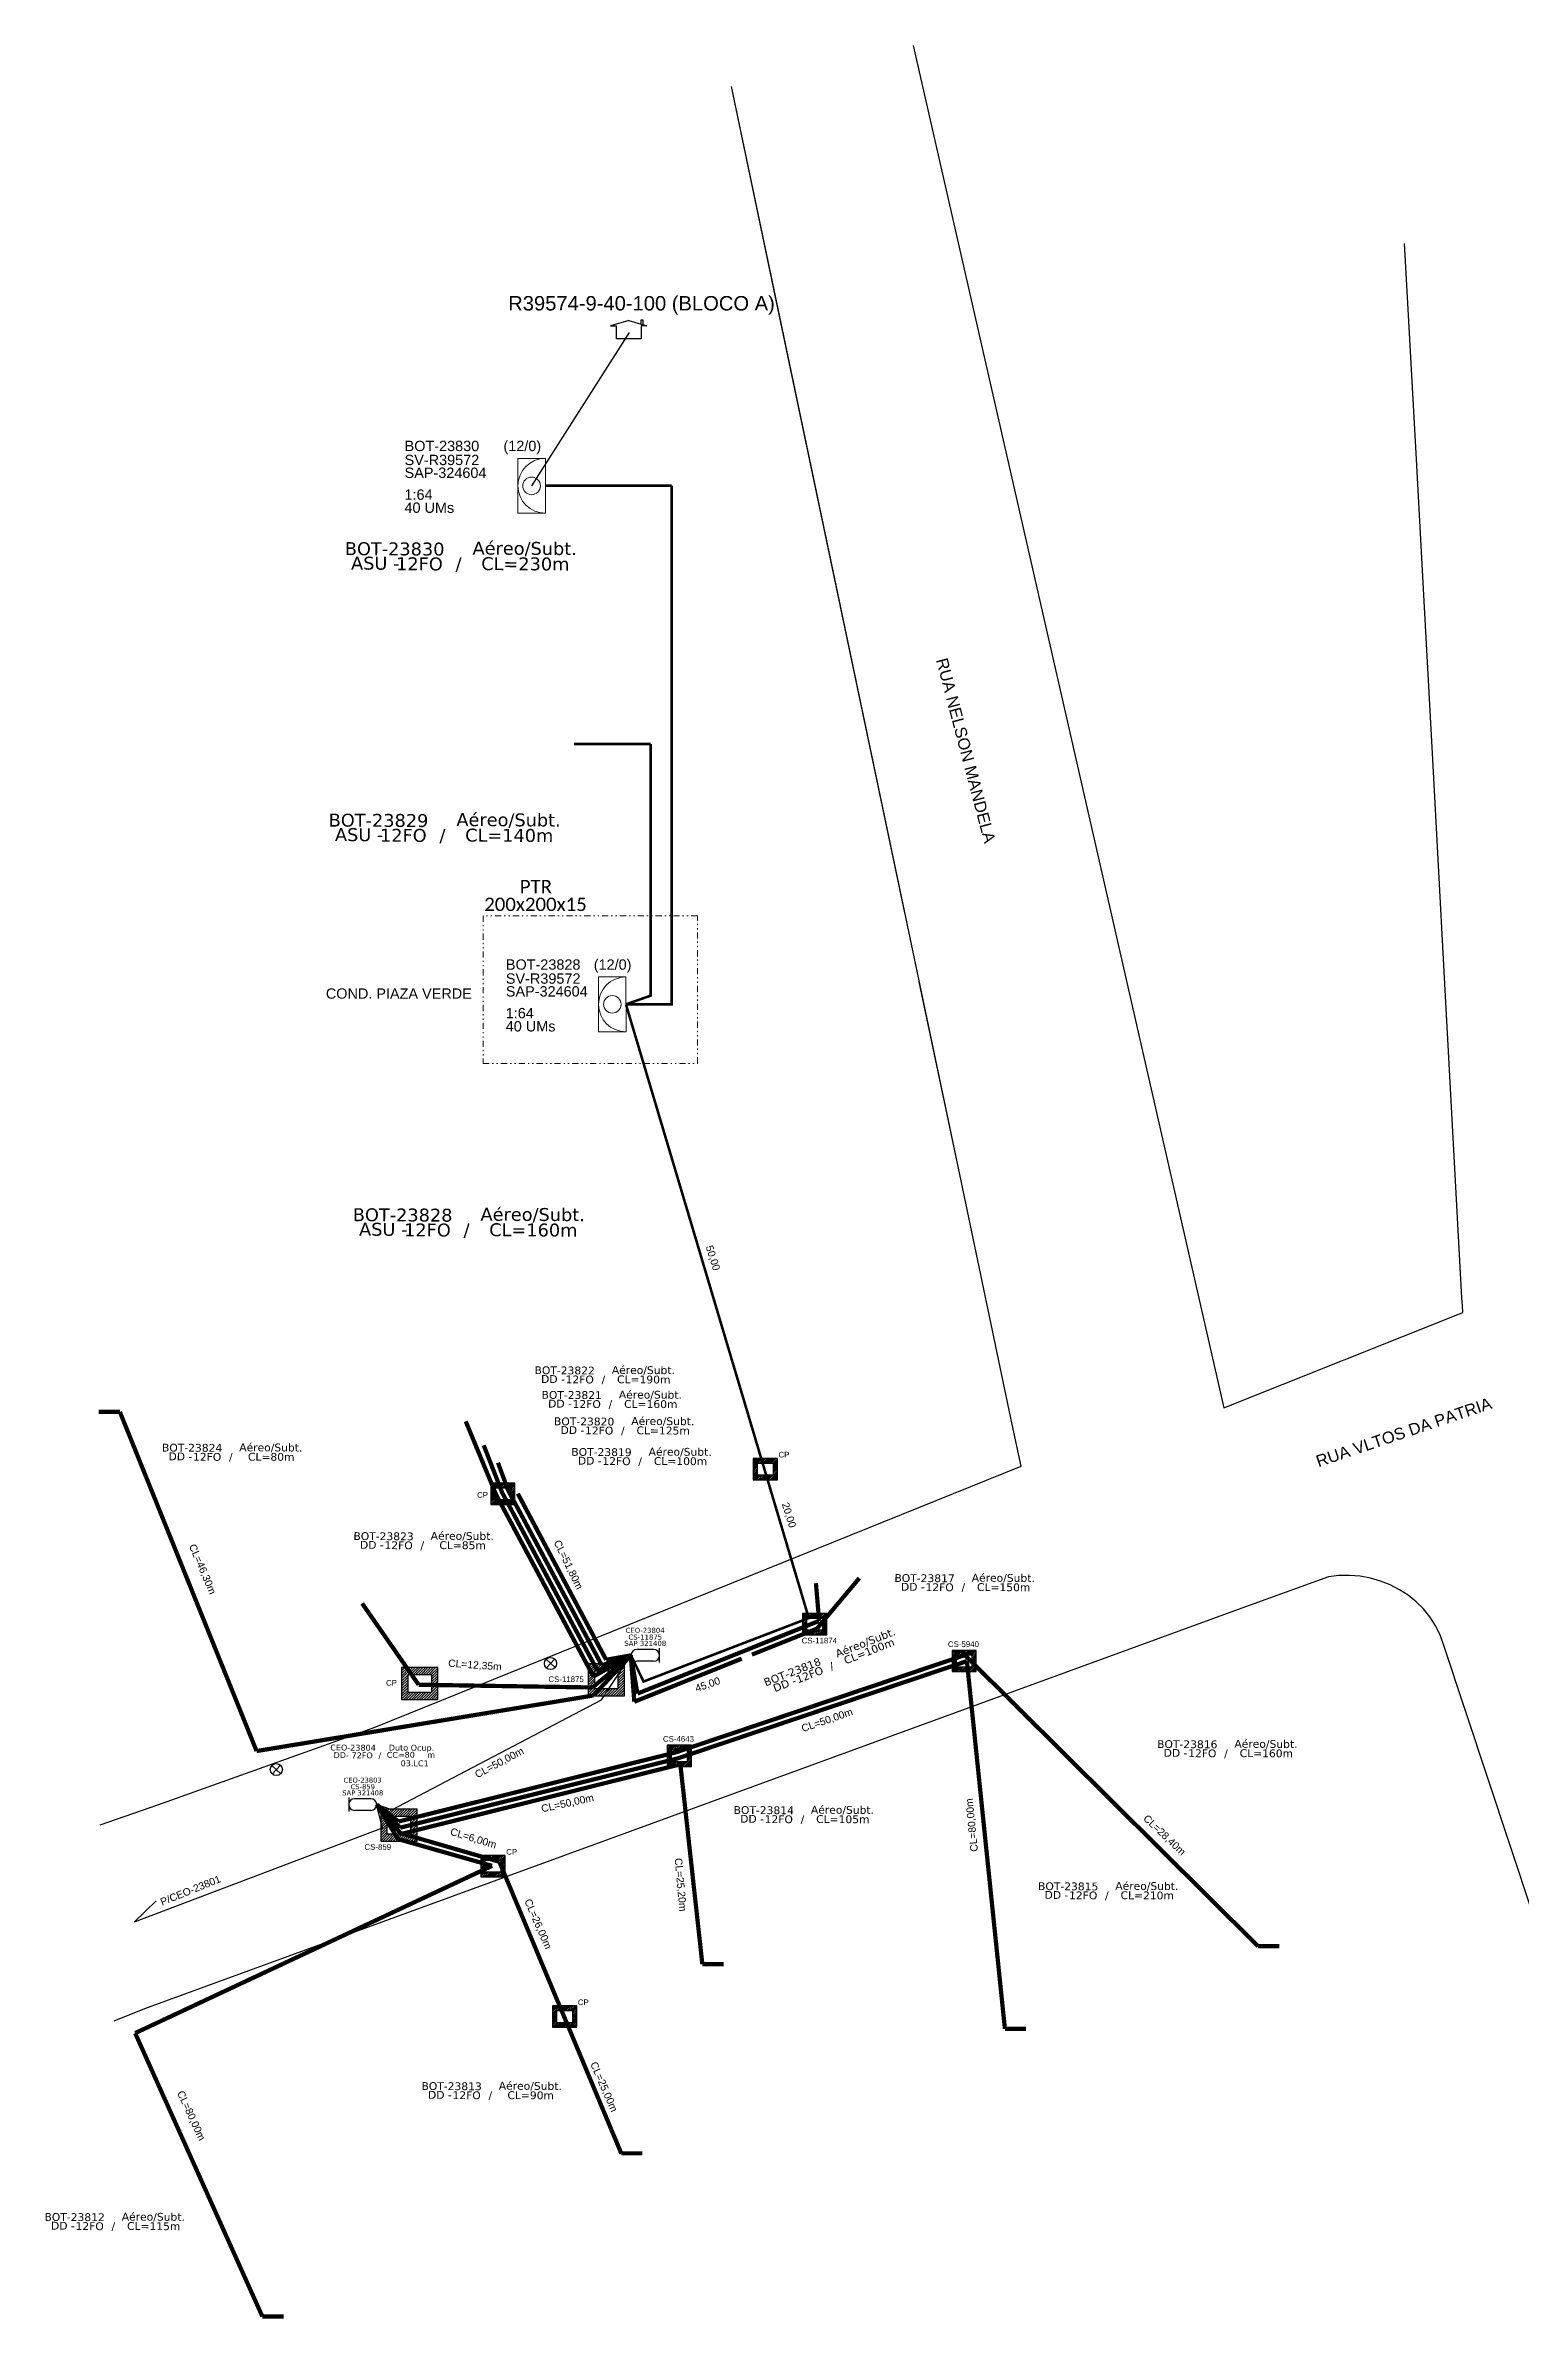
# Model space of a CAD drawing. Header units: inches. Extents: x 38 to 2658, y 14 to 608.
# Drawn here: x 654.2 to 774, y 254 to 438.8 of the extents above; entities that cross this region are included whole.
import ezdxf
from ezdxf.enums import TextEntityAlignment as Align

# ---------------------------------------------------------------- set-up
doc = ezdxf.new("R2010")
doc.units = ezdxf.units.IN
doc.header["$MEASUREMENT"] = 0
doc.linetypes.add('DIVIDE', pattern=[1.25, 0.5, -0.25, 0, -0.25, 0, -0.25])
doc.linetypes.add('DIVIDE2', pattern=[0.625, 0.25, -0.125, 0, -0.125, 0, -0.125])
for name, color, linetype in [('0 @ 1', 7, 'Continuous'), ('10.1-Caixas Subterrâneas', 5, 'Continuous'), ('20.4-CEOS', 1, 'Continuous'), ('20.5-CEO', 1, 'Continuous'), ('CAP a instalar', 1, 'Continuous'), ('cerco área', 2, 'Continuous'), ('label_cabos', 7, 'Continuous'), ('locais', 7, 'Continuous'), ('NET-RETIRAR', 54, 'DIVIDE2'), ('QUADRA', 7, 'Continuous'), ('Segmento de Logradouro Texto', 238, 'Continuous'), ('surveys', 7, 'Continuous'), ('surveys legendas', 7, 'Continuous')]:
    doc.layers.add(name, color=color, linetype=linetype)
for name, color, linetype, lineweight in [("20.0-LEGENDA DOS CDO'S", 1, 'Continuous', 0), ('20.1-CDO_INTERIOR', 1, 'Continuous', 0), ('Segmento Logradouro Texto', 238, 'Continuous', 0)]:
    doc.layers.add(name, color=color, linetype=linetype, lineweight=lineweight)
doc.styles.add('ARIAL', font='arial.ttf')
doc.styles.add('DIGICADE', font='arial.ttf')
doc.styles.add('FTTH', font='arial.ttf')
doc.styles.add('siredit', font='verdana.ttf')
doc.styles.add('WMF-Calibri0', font='calibri.ttf')

# ---------------------------------------------------------------- blocks, each defined once
blk = doc.blocks.new('*X2')
at = {"color": 0, "linetype": 'Continuous'}
for p, q in [((-1.25, 0.34099), (-0.49099, 1.1)), ((-1.25, 0.517767), (-0.667767, 1.1)), ((-1.25, 0.694544), (-0.844544, 1.1)), ((-1.25, 0.87132), (-1.02132, 1.1)), ((-1.25, 1.048097), (-1.198097, 1.1)), ((-1.25, 0.164214), (-0.8035, 0.610714)), ((-1.25, -0.012563), (-0.8035, 0.433937)), ((-1.25, -0.18934), (-0.8035, 0.25716)), ((-1.25, -0.366117), (-0.8035, 0.080383)), ((-0.789214, 0.625), (-0.314214, 1.1)), ((-0.612437, 0.625), (-0.137437, 1.1)), ((-0.43566, 0.625), (0.03934, 1.1)), ((-0.258883, 0.625), (0.216117, 1.1)), ((-0.082107, 0.625), (0.392893, 1.1)), ((0.09467, 0.625), (0.56967, 1.1)), ((0.271447, 0.625), (0.746447, 1.1)), ((0.448223, 0.625), (0.923223, 1.1)), ((0.625, 0.625), (1.1, 1.1)), ((0.801777, 0.625), (1.25, 1.073223)), ((0.8035, 0.449947), (1.25, 0.896447)), ((0.8035, 0.27317), (1.25, 0.71967)), ((0.8035, 0.096393), (1.25, 0.542893)), ((0.8035, -0.080383), (1.25, 0.366117)), ((0.8035, -0.25716), (1.25, 0.18934)), ((0.8035, -0.433937), (1.25, 0.012563)), ((-1.25, -0.542893), (-0.8035, -0.096393)), ((-1.25, -0.71967), (-0.8035, -0.27317)), ((-1.25, -0.896447), (-0.8035, -0.449947)), ((-1.25, -1.073223), (-0.801777, -0.625)), ((-1.1, -1.1), (-0.625, -0.625)), ((-0.923223, -1.1), (-0.448223, -0.625)), ((-0.746447, -1.1), (-0.271447, -0.625)), ((-0.56967, -1.1), (-0.09467, -0.625)), ((-0.392893, -1.1), (0.082107, -0.625)), ((-0.216117, -1.1), (0.258883, -0.625)), ((-0.03934, -1.1), (0.43566, -0.625)), ((0.137437, -1.1), (0.612437, -0.625)), ((0.314214, -1.1), (0.789214, -0.625)), ((0.49099, -1.1), (1.25, -0.34099)), ((0.667767, -1.1), (1.25, -0.517767)), ((0.8035, -0.610714), (1.25, -0.164214)), ((0.844544, -1.1), (1.25, -0.694544)), ((1.02132, -1.1), (1.25, -0.87132)), ((1.198097, -1.1), (1.25, -1.048097))]:
    blk.add_line(p, q, dxfattribs=at)
blk = doc.blocks.new('MANHOLE_MQ')
at = {"color": 0, "linetype": 'Continuous'}
for p, q in [((0.00000623, 0.00000569), (-0.00000627, 0.00000569)), ((-0.00000627, 0.00000569), (-0.00000627, -0.00000531)), ((-0.00000404, 0.00000331), (0.00000399, 0.00000331)), ((-0.00000404, -0.00000294), (-0.00000404, 0.00000331)), ((0.00000399, 0.00000331), (0.00000399, -0.00000294)), ((0.00000623, -0.00000531), (0.00000623, 0.00000569)), ((-0.00000627, -0.00000531), (0.00000623, -0.00000531)), ((0.00000399, -0.00000294), (-0.00000404, -0.00000294)), ((0.00000399, -0.00000294), (0.00000399, -0.00000294))]:
    blk.add_line(p, q, dxfattribs=at)
at = {"color": 0, "linetype": 'Continuous', "xscale": 5e-06, "yscale": 5e-06, "zscale": 1e-05}
blk.add_blockref('*X2', (-0.00000002, 0.00000019), dxfattribs=at)
blk = doc.blocks.new('POLE_POLE')
at = {"color": 1}
for p, q in [((-0.0000031, 0.0000069), (0.0000027, 0.0000015)), ((0.0000025, 0.0000071), (-0.0000029, 0.0000013))]:
    blk.add_line(p, q, dxfattribs=at)
blk.add_circle((-0.0000002, 0.0000042), 0.00000396, dxfattribs=at)
blk = doc.blocks.new('LEGENDA DOS CABOS')
at = {"layer": 'label_cabos', "color": 0, "style": 'siredit'}
for tag, p in [('ID', (4.24, 1.63)), ('XX', (14.31, 1.67)), ('TIPO_CABO', (2.74, 0.52)), ('CABO', (6.16, 0.47)), ('/', (9.19, 0.47)), ('METROS', (14.36, 0.47))]:
    blk.add_attdef(tag, text='', height=1, rotation=359.69, dxfattribs=at).set_placement(p, align=Align.MIDDLE_CENTER)
blk = doc.blocks.new('Inst CB DT OCUP CFOA-SM-DD-S-72')
at = {"layer": 'label_cabos', "color": 0, "style": 'siredit'}
for tag, flags, p in [('ID_ATIVIDADE', 3, (1.31, 2.67)), ('FATOR', 1, (11.56, 2.55))]:
    blk.add_attdef(tag, text='', height=1, rotation=359.69, dxfattribs=dict(at, flags=flags)).set_placement(p, align=Align.MIDDLE_CENTER)
for tag, p in [('TIPO_CABO', (1.11, 0)), ('DESTINO_CABO', (3.13, 1.26)), ('CABO', (4.69, -0.05)), ('/', (7.71, -0.05)), ('LANCE', (10.41, 0.02)), ('TIPO_CABO', (13.11, 1.24)), ('UND', (16.46, 0)), ('FID', (13.65, -1.41))]:
    blk.add_attdef(tag, text='', height=1, rotation=359.69, dxfattribs=at).set_placement(p, align=Align.MIDDLE_CENTER)
blk.add_attdef('QTDE', (11.93, -0.45), '', height=1, rotation=359.69, dxfattribs=at)
blk = doc.blocks.new('SURVEY_SURVEY')
for p, q in [((0.0000086, 0.0000127), (-0.000004, 0.000009)), ((-0.000004, 0.000009), (0, 0.000009)), ((0, 0), (0, 0.000009)), ((0.0000086, 0.0000127), (0.0000212, 0.000009)), ((0.0000171, 0.0000132), (0.0000184, 0.0000132)), ((0.0000171, 0.0000103), (0.0000171, 0.0000132)), ((0.0000212, 0.000009), (0.0000172, 0.000009)), ((0.0000172, 0.000009), (0.0000172, 0)), ((0.0000184, 0.0000132), (0.0000184, 0.0000099)), ((0.0000172, 0), (0, 0))]:
    blk.add_line(p, q)

msp = doc.modelspace()

# ---------------------------------------------------------------- linework, layer by layer
at = {"layer": '20.1-CDO_INTERIOR', "color": 1, "lineweight": 18}
msp.add_lwpolyline([(692.56, 400.76), (692.56, 405.22), (694.79, 405.23), (694.79, 400.76)], close=True, dxfattribs=at)
at = {"layer": '20.1-CDO_INTERIOR', "color": 5, "lineweight": 18}
msp.add_lwpolyline([(699.11, 358.61), (699.11, 363.07), (701.34, 363.07), (701.35, 358.61)], close=True, dxfattribs=at)
at = {"layer": '20.1-CDO_INTERIOR', "color": 1, "lineweight": 18}
msp.add_circle((693.67, 402.99), 0.714, dxfattribs=at)
at = {"layer": '20.1-CDO_INTERIOR', "color": 5, "lineweight": 18}
msp.add_circle((700.23, 360.84), 0.714, dxfattribs=at)
at = {"layer": '20.1-CDO_INTERIOR', "color": 1, "lineweight": 18}
msp.add_arc((694.79, 403), 2.23, 90.0276, 270.0276, dxfattribs=at)
at = {"layer": '20.1-CDO_INTERIOR', "color": 5, "lineweight": 18}
msp.add_arc((701.34, 360.84), 2.23, 90.0276, 270.0276, dxfattribs=at)
at = {"layer": '20.5-CEO', "color": 7}
for p, q in [((702.23, 308.41), (703.59, 308.41)), ((703.59, 307.44), (702.23, 307.44))]:
    msp.add_line(p, q, dxfattribs=at)
at = {"layer": '20.5-CEO', "color": 0}
for p, q in [((679.28, 296.27), (680.61, 296.27)), ((680.61, 295.32), (679.28, 295.32))]:
    msp.add_line(p, q, dxfattribs=at)
at = {"layer": '20.5-CEO', "color": 7}
msp.add_lwpolyline([(704.07, 307.34), (704.07, 308.51)], dxfattribs=at)
at = {"layer": '20.5-CEO', "color": 0}
msp.add_lwpolyline([(678.81, 296.36), (678.81, 295.22)], dxfattribs=at)
at = {"layer": '20.5-CEO', "color": 7}
for centre, start, end in [((702.23, 307.92), 90, 270), ((703.59, 307.92), 270, 90)]:
    msp.add_arc(centre, 0.484, start, end, dxfattribs=at)
at = {"layer": '20.5-CEO', "color": 0}
for centre, start, end in [((679.28, 295.79), 90, 270), ((680.61, 295.79), 270, 90)]:
    msp.add_arc(centre, 0.473, start, end, dxfattribs=at)
at = {"layer": 'CAP a instalar', "color": 0, "ltscale": 2}
for p, q in [((699.34, 304.31), (701.75, 307.92)), ((682.32, 295.36), (699.34, 304.31)), ((681.55, 293.89), (681.08, 295.79)), ((682.32, 295.36), (681.08, 295.79)), ((661.39, 286.27), (681.55, 293.89)), ((661.39, 286.27), (663.16, 287.96))]:
    msp.add_line(p, q, dxfattribs=at)
at = {"layer": 'CAP a instalar', "color": 1, "ltscale": 5, "const_width": 0.21}
for points in [[(694.79, 403), (705.06, 403)], [(701.34, 360.84), (705.06, 360.84), (705.06, 403)]]:
    msp.add_lwpolyline(points, dxfattribs=at)
at = {"layer": 'CAP a instalar', "color": 7, "ltscale": 5, "const_width": 0.21}
for points in [[(697.12, 382.01), (703.34, 382.01)], [(701.34, 360.84), (703.34, 361.55), (703.34, 382.01)], [(701.75, 307.92), (702.77, 305.79), (716.2, 310.95), (701.34, 360.84)]]:
    msp.add_lwpolyline(points, dxfattribs=at)
at = {"layer": 'CAP a instalar', "color": 8, "ltscale": 2, "const_width": 0.344}
for points in [[(658.49, 327.71), (660.21, 327.71)], [(671.32, 300.14), (660.21, 327.71)], [(690.81, 320.93), (688.32, 326.94)], [(691.29, 321.12), (689.78, 325)], [(691.77, 321.32), (690.94, 323.58)], [(699.38, 307.11), (691.7, 321.46)], [(698.7, 306.2), (690.81, 320.93)], [(699.03, 306.67), (691.25, 321.2)], [(699.73, 307.56), (692.55, 321.07)], [(716.86, 310.09), (720.31, 314.2)], [(684.49, 305.53), (679.9, 312.14)], [(717.04, 310.72), (716.78, 313.79)], [(702.28, 304.81), (717.04, 310.72)], [(711.58, 307.98), (716.86, 310.09)], [(698.62, 305.31), (701.75, 307.92)], [(698.7, 306.2), (701.75, 307.92)], [(698.7, 304.66), (701.75, 307.92)], [(699.03, 306.67), (701.75, 307.92)], [(699.38, 307.11), (701.75, 307.92)], [(701.75, 307.92), (699.73, 307.56)], [(702.28, 304.81), (701.73, 307.92)], [(702.02, 304.15), (701.73, 307.92)], [(702.02, 304.15), (710.75, 307.65)], [(705.42, 300.04), (728.89, 307.94)], [(705.54, 299.54), (729.05, 307.45)], [(728.89, 307.94), (752.72, 284.27)], [(729.05, 307.45), (732.14, 277.56)], [(698.62, 305.31), (684.49, 305.53)], [(698.7, 304.66), (671.32, 300.14)], [(682.86, 294.41), (705.42, 300.04)], [(682.99, 293.91), (705.54, 299.54)], [(683.11, 293.41), (705.67, 299.04)], [(705.78, 298.9), (707.55, 282.82)], [(682.86, 294.41), (681.08, 295.79)], [(682.99, 293.91), (681.08, 295.79)], [(683.01, 293.47), (681.08, 295.79)], [(682.83, 292.98), (681.08, 295.79)], [(682.83, 292.98), (690.46, 290.81)], [(683.01, 293.47), (691.05, 291.14)], [(690.46, 290.81), (661.45, 277.21)], [(691.05, 291.14), (700.97, 267.41)], [(709.27, 282.82), (707.55, 282.82)], [(754.44, 284.27), (752.72, 284.27)], [(661.45, 277.21), (671.79, 254.18)], [(733.86, 277.55), (732.14, 277.56)], [(702.68, 267.44), (700.96, 267.44)], [(673.52, 254.18), (671.79, 254.18)]]:
    msp.add_lwpolyline(points, dxfattribs=at)
at = {"layer": 'cerco área', "color": 0, "linetype": 'DIVIDE', "lineweight": 0}
msp.add_lwpolyline([(707.15, 368.04), (689.73, 368.04), (689.73, 356.04), (707.15, 356.04)], close=True, dxfattribs=at)
at = {"layer": 'NET-RETIRAR', "color": 4, "linetype": 'Continuous'}
msp.add_lwpolyline([(701.6, 415.47), (693.67, 402.99)], dxfattribs=at)
at = {"layer": 'QUADRA'}
for points in [[(724.69, 438.79), (749.93, 328.04), (769.35, 335.78), (769.32, 336.33), (769.29, 336.98), (767.85, 363.52), (766.91, 380.74), (766.21, 393.61), (765.56, 405.66), (764.63, 422.69)], [(724.69, 438.79), (749.93, 328.04), (769.35, 335.78), (769.32, 336.33), (769.29, 336.98), (767.85, 363.52), (766.91, 380.74), (766.21, 393.61), (765.56, 405.66), (764.63, 422.69)], [(728.48, 347.01), (709.91, 435.47)], [(713.47, 418.48), (709.91, 435.47)], [(724.01, 368.27), (713.47, 418.48)], [(728.48, 347.01), (725.18, 362.68)], [(732.74, 326.69), (728.48, 347.01)], [(658.62, 294.15), (661.96, 295.32), (663.29, 295.76), (680.87, 302.05), (733.45, 323.29), (733.45, 323.29), (732.74, 326.69)], [(780.53, 270.41), (767.75, 308.89), (767.48, 309.65), (767.12, 310.37), (766.67, 311.05), (766.16, 311.69), (765.57, 312.27), (764.92, 312.8), (764.21, 313.26), (763.46, 313.65), (762.67, 313.96), (761.85, 314.2), (761.01, 314.35), (760.15, 314.42), (759.28, 314.41), (758.43, 314.31), (751.09, 311.65), (662.21, 279.19), (659.72, 278.18)], [(780.53, 270.41), (767.75, 308.89), (767.48, 309.65), (767.12, 310.37), (766.67, 311.05), (766.16, 311.69), (765.57, 312.27), (764.92, 312.8), (764.21, 313.26), (763.46, 313.65), (762.67, 313.96), (761.85, 314.2), (761.01, 314.35), (760.15, 314.42), (759.28, 314.41), (758.43, 314.31), (751.09, 311.65), (662.21, 279.19), (659.72, 278.18)]]:
    msp.add_lwpolyline(points, dxfattribs=at)

# ---------------------------------------------------------------- block references
at = {"lineweight": 0}
ref = msp.add_blockref('Inst CB DT OCUP CFOA-SM-DD-S-72', (677.67, 299.82), dxfattribs=dict(at, xscale=0.4767328726593405, yscale=0.4767328724265099, zscale=0.4767328726616547))
ref.add_attrib('DESTINO_CABO', 'CEO-23804', dxfattribs={"layer": 'label_cabos', "color": 0, "height": 0.477, "rotation": 359.69, "style": 'siredit'}).set_placement((679.16, 300.42), align=Align.MIDDLE_CENTER)
ref.add_attrib('TIPO_CABO', 'Duto Ocup.', dxfattribs={"layer": 'label_cabos', "color": 0, "height": 0.477, "rotation": 359.69, "style": 'siredit'}).set_placement((683.91, 300.41), align=Align.MIDDLE_CENTER)
ref.add_attrib('/', '/', dxfattribs={"layer": 'label_cabos', "color": 0, "height": 0.477, "rotation": 359.69, "style": 'siredit'}).set_placement((681.34, 299.79), align=Align.MIDDLE_CENTER)
ref.add_attrib('FID', '03.LC1', dxfattribs={"layer": 'label_cabos', "color": 0, "height": 0.477, "rotation": 359.69, "style": 'siredit'}).set_placement((684.17, 299.14), align=Align.MIDDLE_CENTER)
ref.add_attrib('LANCE', 'CC=', dxfattribs={"layer": 'label_cabos', "color": 0, "height": 0.477, "rotation": 359.69, "style": 'siredit'}).set_placement((682.63, 299.83), align=Align.MIDDLE_CENTER)
ref.add_attrib('UND', 'm', dxfattribs={"layer": 'label_cabos', "color": 0, "height": 0.477, "rotation": 359.69, "style": 'siredit'}).set_placement((685.51, 299.82), align=Align.MIDDLE_CENTER)
ref.add_attrib('CABO', '72FO', dxfattribs={"layer": 'label_cabos', "color": 0, "height": 0.477, "rotation": 359.69, "style": 'siredit'}).set_placement((679.9, 299.79), align=Align.MIDDLE_CENTER)
ref.add_attrib('TIPO_CABO', 'DD-', dxfattribs={"layer": 'label_cabos', "color": 0, "height": 0.477, "rotation": 359.69, "style": 'siredit'}).set_placement((678.2, 299.81), align=Align.MIDDLE_CENTER)
ref.add_attrib('QTDE', '80', (683.35, 299.6), dxfattribs={"layer": 'label_cabos', "color": 0, "height": 0.477, "rotation": 359.69, "style": 'siredit'})
at = {"layer": '10.1-Caixas Subterrâneas', "color": 30}
for p, xscale, yscale, zscale, rotation in [((712.66, 323.09), 157255.0090239419, 157255.0090239421, 157255.0090239419, 180.0000000000617), ((691.33, 321.07), 157255.0090239419, 157255.0090239421, 157255.0090239419, 180.0000000000617), ((716.68, 310.48), 157255.0090239419, 157255.0090239421, 157255.0090239419, 180.0000000000617), ((684.57, 305.67), 235943.71733718, 235943.7173371799, 235943.7173371801, 180.000000000062), ((699.74, 305.97), 235943.71733718, 235943.7173371799, 235943.7173371801, 180.000000000062), ((728.83, 307.49), 157255.0090239419, 157255.0090239421, 157255.0090239419, 180.0000000000617), ((705.67, 299.79), 157255.0090239419, 157255.0090239421, 157255.0090239419, 180.0000000000617), ((682.88, 294.16), 235943.71733718, 235943.7173371799, 235943.7173371801, 180.000000000062), ((690.53, 290.81), 157255.0090239419, 157255.0090239421, 157255.0090239419, 180.0000000000617), ((696.36, 278.58), 157255.0090239419, 157255.0090239421, 157255.0090239419, 180.0000000000617)]:
    msp.add_blockref('MANHOLE_MQ', p, dxfattribs=dict(at, xscale=xscale, yscale=yscale, zscale=zscale, rotation=rotation))
at = {"layer": 'label_cabos', "color": 0, "lineweight": 0}
for p, xscale, yscale, zscale, values in [((678.09, 396.16), 1.049674092093483, 1.049674091860652, 1.04967409204595, {'ID': 'BOT-23830', 'CABO': '12FO', 'METROS': 'CL=230m', 'XX': 'Aéreo/Subt.', '/': '/', 'TIPO_CABO': 'ASU -'}), ((676.78, 374.09), 1.049674092093483, 1.049674091860652, 1.04967409204595, {'ID': 'BOT-23829', 'CABO': '12FO', 'METROS': 'CL=140m', 'XX': 'Aéreo/Subt.', '/': '/', 'TIPO_CABO': 'ASU -'}), ((678.74, 342.01), 1.049674092093483, 1.049674091860652, 1.04967409204595, {'ID': 'BOT-23828', 'CABO': '12FO', 'METROS': 'CL=160m', 'XX': 'Aéreo/Subt.', '/': '/', 'TIPO_CABO': 'ASU -'}), ((693.67, 330.05), 0.6350041818805039, 0.6350041814148426, 0.6350041818457864, {'ID': 'BOT-23822', 'CABO': '12FO', 'METROS': 'CL=190m', 'XX': 'Aéreo/Subt.', '/': '/', 'TIPO_CABO': 'DD -'}), ((694.24, 328.05), 0.6350041818805039, 0.6350041814148426, 0.6350041818457864, {'ID': 'BOT-23821', 'CABO': '12FO', 'METROS': 'CL=160m', 'XX': 'Aéreo/Subt.', '/': '/', 'TIPO_CABO': 'DD -'}), ((695.25, 325.9), 0.6350041818805039, 0.6350041814148426, 0.6350041818457864, {'ID': 'BOT-23820', 'CABO': '12FO', 'METROS': 'CL=125m', 'XX': 'Aéreo/Subt.', '/': '/', 'TIPO_CABO': 'DD -'}), ((663.39, 323.76), 0.6350041818805039, 0.6350041814148426, 0.6350041818457864, {'ID': 'BOT-23824', 'CABO': '12FO', 'METROS': 'CL=80m', 'XX': 'Aéreo/Subt.', '/': '/', 'TIPO_CABO': 'DD -'}), ((696.66, 323.41), 0.6350041818805039, 0.6350041814148426, 0.6350041818457864, {'ID': 'BOT-23819', 'CABO': '12FO', 'METROS': 'CL=100m', 'XX': 'Aéreo/Subt.', '/': '/', 'TIPO_CABO': 'DD -'}), ((678.95, 316.57), 0.6350041818805039, 0.6350041814148426, 0.6350041818457864, {'ID': 'BOT-23823', 'CABO': '12FO', 'METROS': 'CL=85m', 'XX': 'Aéreo/Subt.', '/': '/', 'TIPO_CABO': 'DD -'}), ((722.92, 313.16), 0.6350041818805039, 0.6350041814148426, 0.6350041818457864, {'ID': 'BOT-23817', 'CABO': '12FO', 'METROS': 'CL=150m', 'XX': 'Aéreo/Subt.', '/': '/', 'TIPO_CABO': 'DD -'}), ((744.27, 299.66), 0.6350041818805039, 0.6350041814148426, 0.6350041818457864, {'ID': 'BOT-23816', 'CABO': '12FO', 'METROS': 'CL=160m', 'XX': 'Aéreo/Subt.', '/': '/', 'TIPO_CABO': 'DD -'}), ((709.85, 294.3), 0.6350041818805039, 0.6350041814148426, 0.6350041818457864, {'ID': 'BOT-23814', 'CABO': '12FO', 'METROS': 'CL=105m', 'XX': 'Aéreo/Subt.', '/': '/', 'TIPO_CABO': 'DD -'}), ((734.59, 288.11), 0.6350041818805039, 0.6350041814148426, 0.6350041818457864, {'ID': 'BOT-23815', 'CABO': '12FO', 'METROS': 'CL=210m', 'XX': 'Aéreo/Subt.', '/': '/', 'TIPO_CABO': 'DD -'}), ((684.48, 271.86), 0.6350041818805039, 0.6350041814148426, 0.6350041818457864, {'ID': 'BOT-23813', 'CABO': '12FO', 'METROS': 'CL=90m', 'XX': 'Aéreo/Subt.', '/': '/', 'TIPO_CABO': 'DD -'}), ((653.84, 261.22), 0.6350041818805039, 0.6350041814148426, 0.6350041818457864, {'ID': 'BOT-23812', 'CABO': '12FO', 'METROS': 'CL=115m', 'XX': 'Aéreo/Subt.', '/': '/', 'TIPO_CABO': 'DD -'})]:
    msp.add_blockref('LEGENDA DOS CABOS', p, dxfattribs=dict(at, xscale=xscale, yscale=yscale, zscale=zscale)).add_auto_attribs(values)
at = {"layer": 'label_cabos', "color": 0, "lineweight": 0, "xscale": 0.6350041821184489, "yscale": 0.6350041814148426, "zscale": 0.6350041818457864, "rotation": 21.66422659100522}
msp.add_blockref('LEGENDA DOS CABOS', (712.74, 304.62), dxfattribs=at).add_auto_attribs({'ID': 'BOT-23818', 'CABO': '12FO', 'METROS': 'CL=100m', 'XX': 'Aéreo/Subt.', '/': '/', 'TIPO_CABO': 'DD -'})
at = {"layer": 'locais', "color": 10, "xscale": 124541.5390223006, "yscale": 124541.5390223004, "zscale": 124541.5390223006}
for p in [(695.24, 306.74), (672.95, 298.11)]:
    msp.add_blockref('POLE_POLE', p, dxfattribs=at)
at = {"layer": 'surveys', "color": 255, "xscale": 117277.5270390182, "yscale": 117277.5270390175, "zscale": 117277.5270390182}
msp.add_blockref('SURVEY_SURVEY', (700.56, 414.95), dxfattribs=at)

# ---------------------------------------------------------------- texts
at = {"color": 0, "style": 'WMF-Calibri0'}
for s, p in [('PTR', (692.71, 369.87)), ('200x200x15', (689.82, 368.43))]:
    msp.add_text(s, height=1.087, dxfattribs=at).set_placement(p)
at = {"layer": '0 @ 1', "color": 3, "linetype": 'Continuous', "attachment_point": 1, "style": 'FTTH'}
for s, insert, char_height, rotation in [('50,00', (708.39, 341.32), 0.599, 287.4735), ('20,00', (714.57, 320.41), 0.599, 287.4735), ('\\pxt3;CL=46,30m', (666.36, 317.05), 0.5992, 293.2085), ('\\pxt3;CL=51,80m', (695.99, 317.38), 0.5992, 295.961), ('\\pxt3;CL=12,35m', (686.92, 307.6), 0.5992, 355.8587), ('45,00', (706.89, 305.5), 0.599, 19.1099), ('\\pxt3;CL=50,00m', (715.53, 302.24), 0.5992, 19.1099), ('\\pxt3;CL=50,00m', (688.98, 298.45), 0.5992, 27.9726), ('\\pxt3;CL=50,00m', (694.4, 295.74), 0.5992, 12.4001), ('\\pxt3;CL=80,00m', (729.35, 291.93), 0.5992, 95.6447), ('\\pxt3;CL=6,00m', (687.18, 293.92), 0.5992, 342.8369), ('\\pxt3;CL=28,40m', (743.75, 295.03), 0.5992, 316.4645), ('\\pxt3;CL=25,20m', (705.9, 291.47), 0.5992, 275.1284), ('\\pxt3;CL=26,00m', (693.62, 288.2), 0.5992, 293.4854), ('\\pxt3;CL=25,00m', (698.97, 274.96), 0.5992, 293.4854), ('\\pxt3;CL=80,00m', (665.39, 272.61), 0.5992, 294.5604)]:
    msp.add_mtext_dynamic_manual_height_columns(s, width=4.4742, gutter_width=0.0000861, heights=[2.67], dxfattribs=dict(at, insert=insert, char_height=char_height, rotation=rotation))
at = {"layer": '0 @ 1', "color": 0, "linetype": 'Continuous', "insert": (663.42, 288.12), "char_height": 0.5992, "attachment_point": 1, "rotation": 21.9845, "style": 'FTTH'}
msp.add_mtext_dynamic_manual_height_columns('\\pxt3;P/CEO-23801', width=4.4742, gutter_width=0.0000861, heights=[2.67], dxfattribs=at)
at = {"layer": '10.1-Caixas Subterrâneas', "color": 30, "style": 'ARIAL'}
for s, p in [('CP', (713.74, 324.01)), ('CP', (689.24, 320.73)), ('CS-11874', (715.62, 308.89)), ('CS-5940', (727.51, 308.6)), ('CP', (681.84, 305.46)), ('CS-11875', (695.04, 305.75)), ('CS-4643', (704.35, 300.9)), ('CS-859', (680.09, 292.11)), ('CP', (691.61, 291.72)), ('CP', (697.43, 279.49))]:
    msp.add_text(s, height=0.457, dxfattribs=at).set_placement(p)
at = {"layer": "20.0-LEGENDA DOS CDO'S", "color": 1, "lineweight": 0, "style": 'ARIAL'}
for s, height, p in [('BOT-23830', 0.84, (683.35, 405.82)), ('SV-R39572', 0.84, (683.35, 404.68)), ('SAP-324604 ', 0.8397, (683.35, 403.64)), ('40 UMs', 0.84, (683.34, 400.8)), ('1:64', 0.84, (683.34, 401.86))]:
    msp.add_text(s, height=height, rotation=359.9724, dxfattribs=at).set_placement(p)
msp.add_text('         (12/0)', height=0.8397, rotation=359.9724, dxfattribs=at).set_placement((691.45, 405.82), align=Align.CENTER)
at = {"layer": "20.0-LEGENDA DOS CDO'S", "color": 5, "lineweight": 0, "style": 'ARIAL'}
for s, height, p in [('BOT-23828', 0.84, (691.58, 363.66)), ('SV-R39572', 0.84, (691.58, 362.52)), ('SAP-324604 ', 0.8397, (691.58, 361.48)), ('1:64', 0.84, (691.57, 359.71)), ('40 UMs', 0.84, (691.57, 358.64))]:
    msp.add_text(s, height=height, rotation=359.9724, dxfattribs=at).set_placement(p)
msp.add_text('         (12/0)', height=0.8397, rotation=359.9724, dxfattribs=at).set_placement((698.79, 363.66), align=Align.CENTER)
at = {"layer": '20.4-CEOS', "color": 7, "lineweight": 0, "style": 'siredit'}
for s, height, p in [('CEO-23804', 0.408, (702.9, 310.16)), ('CEO-23803', 0.399, (679.94, 297.98))]:
    msp.add_text(s, height=height, dxfattribs=at).set_placement(p, align=Align.TOP_CENTER)
at = {"layer": '20.5-CEO', "color": 7, "lineweight": 0, "style": 'siredit'}
for s, height, p in [('SAP 321408', 0.41, (702.91, 309.1)), ('CS-11875', 0.41, (702.91, 309.61)), ('SAP 321408', 0.401, (679.95, 296.94)), ('CS-859', 0.401, (679.95, 297.44))]:
    msp.add_text(s, height=height, dxfattribs=at).set_placement(p, align=Align.TOP_CENTER)
at = {"layer": 'Segmento de Logradouro Texto', "color": 3, "linetype": 'Continuous', "insert": (676.95, 362.14), "char_height": 0.8397, "width": 17.7913, "attachment_point": 1, "style": 'DIGICADE'}
msp.add_mtext('COND. PIAZA VERDE', dxfattribs=at)
at = {"layer": 'Segmento Logradouro Texto', "color": 5, "linetype": 'Continuous', "char_height": 0.9547, "attachment_point": 1, "style": 'DIGICADE'}
for s, insert, width, rotation in [('\\fArial|b0|i0|c0|p34;\\W1.0000000000;\\T1.0000000000;\\o\\lRUA NELSON MANDELA', (727.46, 389.09), 15.7594, 284.7392), ('\\fArial|b0|i0|c0|p34;\\W1.0000000000;\\T1.0000000000;\\o\\lRUA NELSON MANDELA', (727.46, 389.09), 15.7594, 284.7392), ('\\fArial|b0|i0|c0|p34;\\W1.0000000000;\\T1.0000000000;\\o\\lRUA VLTOS DA PATRIA', (757.32, 324.11), 15.2404, 18.7187), ('\\fArial|b0|i0|c0|p34;\\W1.0000000000;\\T1.0000000000;\\o\\lRUA VLTOS DA PATRIA', (757.32, 324.11), 15.2404, 18.7187)]:
    msp.add_mtext(s, dxfattribs=dict(at, insert=insert, width=width, rotation=rotation))
at = {"layer": 'surveys legendas', "color": 0, "style": 'DIGICADE'}
msp.add_text('R39574-9-40-100 (BLOCO A)', height=1.1728, dxfattribs=at).set_placement((691.77, 417.25))

doc.saveas('drawing.dxf')
